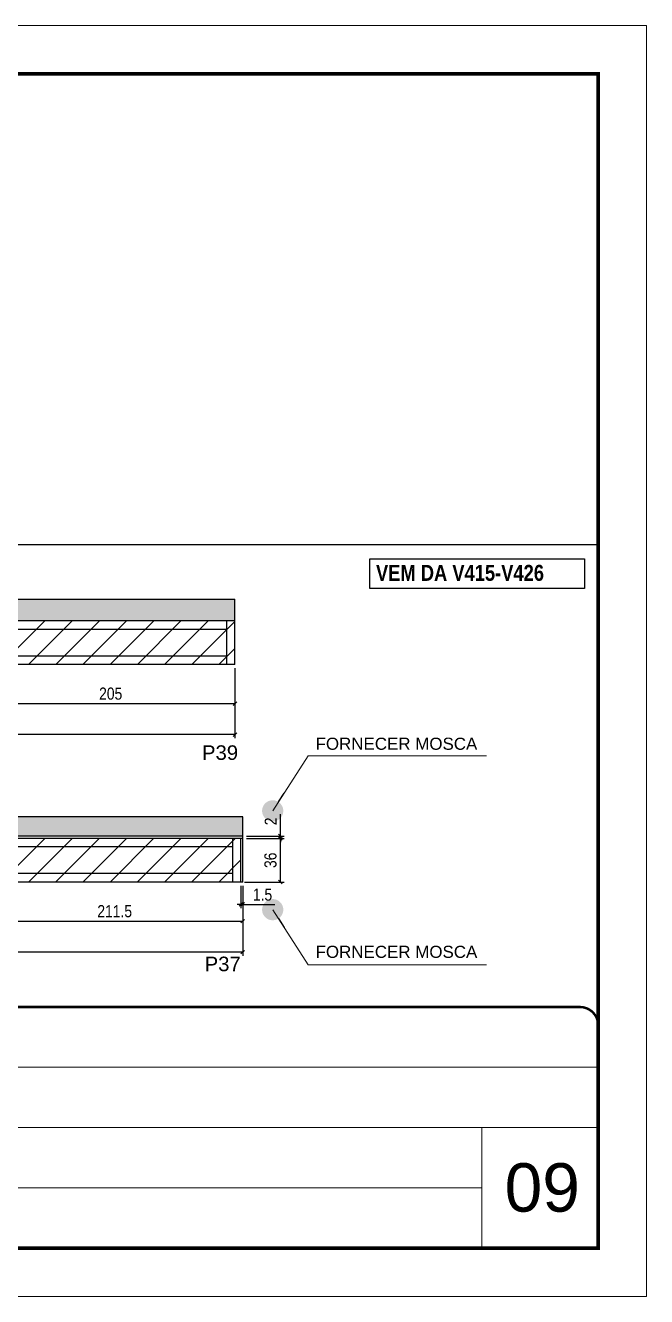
# Model space of a CAD drawing. Extents: x 3309 to 9563, y -2522 to 14608.
# Drawn here: x 4282 to 4794, y 11261 to 12311 of the extents above; entities that cross this region are included whole.
import ezdxf

# ---------------------------------------------------------------- set-up
doc = ezdxf.new("R2010")
doc.units = 0
doc.header["$PDMODE"] = 35
doc.header["$PDSIZE"] = -10
doc.linetypes.add('CONTINUO', pattern=[0])
doc.linetypes.add('DASHED', pattern=[0.75, 0.5, -0.25])
for name, color, linetype in [('5', 5, 'Continuous'), ('COTA', 241, 'Continuous'), ('NOMENCLATURA', 7, 'Continuous'), ('Painéis', 200, 'Continuous'), ('SARR_2.2x7', 40, 'Continuous')]:
    doc.layers.add(name, color=color, linetype=linetype)
for name, color, linetype, lineweight in [('CARIMBO', 255, 'Continuous', 9), ('Folhas', 255, 'Continuous', 9), ('Hachura', 251, 'Continuous', 9), ('SARRAFO DE PRESSAO', 251, 'DASHED', 9)]:
    doc.layers.add(name, color=color, linetype=linetype, lineweight=lineweight)
doc.styles.add('ARIAL', font='arial.ttf')
doc.styles.add('COTA TECNICA', font='techl___.ttf', dxfattribs={"height": 10})
doc.styles.get("Standard").update_dxf_attribs({"font": 'arial.ttf'})
doc.styles.add('TECNICA', font='techb___.ttf', dxfattribs={"height": 10})
doc.dimstyles.new('3x', dxfattribs={"dimtxt": 10, "dimasz": 5, "dimexe": 7, "dimexo": 5, "dimgap": 4, "dimtad": 1, "dimdec": 4, "dimlfac": 0.333333, "dimdsep": 46, "dimtxsty": 'Standard', "dimblk": 'DOT', "dimcen": 0.09, "dimclrd": 1, "dimclre": 1, "dimclrt": 2, "dimadec": 0, "dimazin": 2, "dimtfac": 1, "dimtdec": 4, "dimtmove": 0, "dimatfit": 3, "dimldrblk": 'DOT', "dimfxl": 1, "dimtolj": 1, "dimtzin": 0, "dimlwd": 9, "dimlwe": 9, "dimarcsym": 0})
doc.dimstyles.new('PAINEL', dxfattribs={"dimtxt": 10, "dimasz": 3, "dimexe": 3, "dimexo": 3, "dimgap": 3, "dimtad": 1, "dimdec": 1, "dimzin": 12, "dimdsep": 46, "dimtxsty": 'COTA TECNICA', "dimblk1": 'OBLIQUE', "dimblk2": 'OBLIQUE', "dimsah": 1, "dimcen": 0.9, "dimclrd": 4, "dimclre": 4, "dimclrt": 240, "dimadec": 1, "dimazin": 3, "dimtfac": 1, "dimtdec": 1, "dimtmove": 0, "dimatfit": 3, "dimfxl": 1, "dimtolj": 1, "dimtzin": 12, "dimarcsym": 0})

# ---------------------------------------------------------------- blocks, each defined once
blk = doc.blocks.new('9999999999')
at = {"color": 30, "linetype": 'CONTINUO'}
for p, q in [((98564.6, 34379.6), (99584, 34379.6)), ((98564.6, 34329.8), (99488, 34329.8)), ((99584, 34329.8), (99488, 34329.8)), ((99488, 34329.8), (99488, 34230.2)), ((98564.6, 34280), (99488, 34280))]:
    blk.add_line(p, q, dxfattribs=at)
at = {"color": 30, "linetype": 'CONTINUO', "const_width": 2}
blk.add_lwpolyline([(99584, 34230.2), (99584, 34414.4, 0.414214), (99569, 34429.4), (98229, 34429.4, 0.414214), (98214, 34414.4), (98214, 34245.2, 0.414214), (98229, 34230.2), (99584, 34230.2)], format="xyb", dxfattribs=at)
at = {"layer": 'Folhas'}
blk.add_lwpolyline([(98139, 34190.2), (99624, 34190.2), (99624, 35240.2), (98139, 35240.2)], close=True, dxfattribs=at)
at = {"layer": 'Folhas', "color": 30, "const_width": 3}
blk.add_lwpolyline([(98214, 34230.2), (99584, 34230.2), (99584, 35200.2), (98214, 35200.2)], close=True, dxfattribs=at)
blk = doc.blocks.new('_Oblique')
at = {"color": 0, "linetype": 'ByBlock', "lineweight": -2}
blk.add_line((-0.5, -0.5), (0.5, 0.5), dxfattribs=at)
blk = doc.blocks.new('*D1384')
at = {"layer": 'COTA', "color": 4, "lineweight": -2, "transparency": 16777216}
for p, q in [((4249.6, 11779.8), (4249.6, 11747.5)), ((4454.6, 11779.8), (4454.6, 11747.5)), ((4249.6, 11750.5), (4454.6, 11750.5))]:
    blk.add_line(p, q, dxfattribs=at)
at = {"layer": 'Defpoints', "color": 0, "transparency": 16777216}
for p in [(4249.6, 11782.8, 0), (4454.6, 11782.8, 0), (4454.6, 11750.5)]:
    blk.add_point(p, dxfattribs=at)
at = {"layer": 'COTA', "color": 4, "lineweight": -2, "transparency": 16777216, "xscale": 3, "yscale": 3, "zscale": 3, "rotation": 180}
blk.add_blockref('_Oblique', (4249.6, 11750.5), dxfattribs=at)
at = {"layer": 'COTA', "color": 4, "lineweight": -2, "transparency": 16777216, "xscale": 3, "yscale": 3, "zscale": 3}
blk.add_blockref('_Oblique', (4454.6, 11750.5), dxfattribs=at)
at = {"layer": 'COTA', "color": 240, "transparency": 16777216, "insert": (4352.1, 11758.7), "char_height": 10, "attachment_point": 5, "style": 'COTA TECNICA'}
blk.add_mtext('\\A1;205', dxfattribs=at)
blk = doc.blocks.new('*D1405')
at = {"layer": 'COTA', "color": 4, "lineweight": -2, "transparency": 16777216}
for p, q in [((3761.6, 11779.8), (3761.6, 11721.9)), ((4454.6, 11779.8), (4454.6, 11721.9)), ((4454.6, 11724.9), (3761.6, 11724.9))]:
    blk.add_line(p, q, dxfattribs=at)
at = {"layer": 'Defpoints', "color": 0, "transparency": 16777216}
for p in [(3761.6, 11782.8, 0), (4454.6, 11782.8, 0), (3761.6, 11724.9)]:
    blk.add_point(p, dxfattribs=at)
at = {"layer": 'COTA', "color": 4, "lineweight": -2, "transparency": 16777216, "xscale": 3, "yscale": 3, "zscale": 3, "rotation": 180}
blk.add_blockref('_Oblique', (3761.6, 11724.9), dxfattribs=at)
at = {"layer": 'COTA', "color": 4, "lineweight": -2, "transparency": 16777216, "xscale": 3, "yscale": 3, "zscale": 3}
blk.add_blockref('_Oblique', (4454.6, 11724.9), dxfattribs=at)
at = {"layer": 'COTA', "color": 240, "transparency": 16777216, "insert": (4108.1, 11733.1), "char_height": 10, "attachment_point": 5, "style": 'COTA TECNICA'}
blk.add_mtext('\\A1;693', dxfattribs=at)
blk = doc.blocks.new('*D1389')
at = {"layer": 'COTA', "color": 4, "lineweight": -2, "transparency": 16777216}
for p, q in [((4249.6, 11600.1), (4249.6, 11567.8)), ((4461.1, 11600.1), (4461.1, 11567.8)), ((4249.6, 11570.8), (4461.1, 11570.8))]:
    blk.add_line(p, q, dxfattribs=at)
at = {"layer": 'Defpoints', "color": 0, "transparency": 16777216}
for p in [(4249.6, 11603.1, 0), (4461.1, 11603.1, 0), (4461.1, 11570.8)]:
    blk.add_point(p, dxfattribs=at)
at = {"layer": 'COTA', "color": 4, "lineweight": -2, "transparency": 16777216, "xscale": 3, "yscale": 3, "zscale": 3, "rotation": 180}
blk.add_blockref('_Oblique', (4249.6, 11570.8), dxfattribs=at)
at = {"layer": 'COTA', "color": 4, "lineweight": -2, "transparency": 16777216, "xscale": 3, "yscale": 3, "zscale": 3}
blk.add_blockref('_Oblique', (4461.1, 11570.8), dxfattribs=at)
at = {"layer": 'COTA', "color": 240, "transparency": 16777216, "insert": (4355.4, 11579), "char_height": 10, "attachment_point": 5, "style": 'COTA TECNICA'}
blk.add_mtext('\\A1;211.5', dxfattribs=at)
blk = doc.blocks.new('*D1415')
at = {"layer": 'COTA', "color": 4, "lineweight": -2, "transparency": 16777216}
for p, q in [((3760.1, 11600.1), (3760.1, 11542.2)), ((4461.1, 11600.1), (4461.1, 11542.2)), ((4461.1, 11545.2), (3760.1, 11545.2))]:
    blk.add_line(p, q, dxfattribs=at)
at = {"layer": 'Defpoints', "color": 0, "transparency": 16777216}
for p in [(3760.1, 11603.1, 0), (4461.1, 11603.1, 0), (3760.1, 11545.2)]:
    blk.add_point(p, dxfattribs=at)
at = {"layer": 'COTA', "color": 4, "lineweight": -2, "transparency": 16777216, "xscale": 3, "yscale": 3, "zscale": 3, "rotation": 180}
blk.add_blockref('_Oblique', (3760.1, 11545.2), dxfattribs=at)
at = {"layer": 'COTA', "color": 4, "lineweight": -2, "transparency": 16777216, "xscale": 3, "yscale": 3, "zscale": 3}
blk.add_blockref('_Oblique', (4461.1, 11545.2), dxfattribs=at)
at = {"layer": 'COTA', "color": 240, "transparency": 16777216, "insert": (4110.6, 11553.3), "char_height": 10, "attachment_point": 5, "style": 'COTA TECNICA'}
blk.add_mtext('\\A1;701', dxfattribs=at)
blk = doc.blocks.new('*D1390')
at = {"layer": 'COTA', "color": 4, "lineweight": -2, "transparency": 16777216}
for p, q in [((4459.6, 11600.1), (4459.6, 11581.6)), ((4461.1, 11600.1), (4461.1, 11581.6)), ((4459.6, 11584.6), (4456.6, 11584.6)), ((4459.6, 11584.6), (4461.1, 11584.6)), ((4461.1, 11584.6), (4487.6, 11584.6))]:
    blk.add_line(p, q, dxfattribs=at)
at = {"layer": 'Defpoints', "color": 0, "transparency": 16777216}
for p in [(4459.6, 11603.1), (4461.1, 11603.1), (4461.1, 11584.6)]:
    blk.add_point(p, dxfattribs=at)
at = {"layer": 'COTA', "color": 4, "lineweight": -2, "transparency": 16777216, "xscale": 3, "yscale": 3, "zscale": 3}
blk.add_blockref('_Oblique', (4459.6, 11584.6), dxfattribs=at)
at = {"layer": 'COTA', "color": 4, "lineweight": -2, "transparency": 16777216, "xscale": 3, "yscale": 3, "zscale": 3, "rotation": 180}
blk.add_blockref('_Oblique', (4461.1, 11584.6), dxfattribs=at)
at = {"layer": 'COTA', "color": 240, "transparency": 16777216, "insert": (4477.4, 11592.7), "char_height": 10, "attachment_point": 5, "style": 'COTA TECNICA'}
blk.add_mtext('\\A1;1.5', dxfattribs=at)
blk = doc.blocks.new('*D1409')
at = {"layer": 'COTA', "color": 4, "lineweight": -2, "transparency": 16777216}
for p, q in [((4464.1, 11639.1), (4495.2, 11639.1)), ((4492.2, 11603.1), (4492.2, 11639.1)), ((4462.6, 11603.1), (4495.2, 11603.1))]:
    blk.add_line(p, q, dxfattribs=at)
at = {"layer": 'Defpoints', "color": 0, "transparency": 16777216}
for p in [(4461.1, 11639.1), (4492.2, 11639.1), (4459.6, 11603.1)]:
    blk.add_point(p, dxfattribs=at)
at = {"layer": 'COTA', "color": 4, "lineweight": -2, "transparency": 16777216, "xscale": 3, "yscale": 3, "zscale": 3}
for p, rotation in [((4492.2, 11639.1), 90), ((4492.2, 11603.1), 270)]:
    blk.add_blockref('_Oblique', p, dxfattribs=dict(at, rotation=rotation))
at = {"layer": 'COTA', "color": 240, "transparency": 16777216, "insert": (4484, 11621.1), "char_height": 10, "attachment_point": 5, "rotation": 90, "style": 'COTA TECNICA'}
blk.add_mtext('\\A1;36', dxfattribs=at)
blk = doc.blocks.new('*D1410')
at = {"layer": 'COTA', "color": 4, "lineweight": -2, "transparency": 16777216}
for p, q in [((4492.2, 11641.1), (4492.2, 11659.2)), ((4464.1, 11641.1), (4495.2, 11641.1)), ((4464.1, 11639.1), (4495.2, 11639.1)), ((4492.2, 11639.1), (4492.2, 11641.1)), ((4492.2, 11639.1), (4492.2, 11636.1))]:
    blk.add_line(p, q, dxfattribs=at)
at = {"layer": 'Defpoints', "color": 0, "transparency": 16777216}
for p in [(4461.1, 11641.1), (4461.1, 11639.1), (4492.2, 11641.1)]:
    blk.add_point(p, dxfattribs=at)
at = {"layer": 'COTA', "color": 4, "lineweight": -2, "transparency": 16777216, "xscale": 3, "yscale": 3, "zscale": 3}
for p, rotation in [((4492.2, 11641.1), 270), ((4492.2, 11639.1), 90)]:
    blk.add_blockref('_Oblique', p, dxfattribs=dict(at, rotation=rotation))
at = {"layer": 'COTA', "color": 240, "transparency": 16777216, "insert": (4484.2, 11653.2), "char_height": 10, "attachment_point": 5, "rotation": 90, "style": 'COTA TECNICA'}
blk.add_mtext('\\A1;2', dxfattribs=at)
blk = doc.blocks.new('_Dot')
at = {"color": 0, "linetype": 'ByBlock', "lineweight": -2}
blk.add_line((-0.5, 0), (-1, 0), dxfattribs=at)
at = {"color": 0, "linetype": 'ByBlock', "const_width": 0.5}
blk.add_lwpolyline([(-0.25, 0, 1), (0.25, 0, 1)], format="xyb", close=True, dxfattribs=at)

msp = doc.modelspace()

# ---------------------------------------------------------------- hatches: boundary and pattern name
at = {"layer": 'COTA'}
h = msp.add_hatch(dxfattribs=at)
h.set_pattern_fill('AR-CONC', color=256, scale=0.03)
h.set_pattern_definition([(50, (19.512, 2282.4833), (5.46554, -0.4781726), [0.5715, -6.2865]), (355, (19.512, 2282.483), (-1.0573026, 5.7317054), [0.4572, -5.0292175]), (100.451445, (19.9676, 2282.4434), (4.4082374, 5.2535326), [0.4857003, -5.3427073]), (46.1842, (19.512, 2284.007), (8.1323712, -1.26127), [0.85725, -9.42975]), (96.63556, (20.19, 2283.902), (7.122124, 7.422784), [0.728551, -8.014068]), (351.18415, (19.512, 2284.007), (7.122124, 7.422784), [0.685799, -7.543792]), (21, (20.274, 2283.6263), (4.5484317, -3.067956), [0.5715, -6.2865]), (326, (20.274, 2283.626), (1.854061, 5.525639), [0.4572, -5.0292]), (71.451445, (20.653, 2283.3706), (6.4024926, 2.457683), [0.4857003, -5.342698]), (37.5, (19.5122, 2282.4833), (0.0926581, 2.53665117), [0, -4.96824, 0, -5.1054, 0, -5.04825]), (7.5, (19.5122, 2282.4833), (2.0045899, 3.00541724), [0, -2.91084, 0, -4.85394, 0, -1.92405]), (327.5, (17.813, 2282.4833), (4.06771786, -0.17186232), [0, -1.905, 0, -5.9436, 0, -7.8867]), (317.5, (17.051, 2282.4833), (4.4438754, 0.7627947), [0, -2.4765, 0, -3.94716, 0, -5.6007])])
h.paths.add_polyline_path([(4454.62, 11818.8), (4454.62, 11836.8), (3761.62, 11836.8), (3761.62, 11818.8)])
h = msp.add_hatch(dxfattribs=at)
h.set_pattern_fill('AR-CONC', color=256, scale=0.03)
h.paths.add_polyline_path([(4461.12, 11657.11), (3760.12, 11657.11), (3760.12, 11641.11), (4461.12, 11641.11)])
at = {"layer": 'Hachura', "linetype": 'ByBlock'}
h = msp.add_hatch(dxfattribs=at)
h.set_pattern_fill('ANSI31', color=256, scale=5)
h.paths.add_polyline_path([(4005.62, 11818.8), (3761.62, 11818.8), (3761.62, 11782.8), (4005.62, 11782.8)])
h.paths.add_polyline_path([(4249.62, 11818.8), (4005.62, 11818.8), (4005.62, 11782.8), (4249.62, 11782.8)])
h.paths.add_polyline_path([(4454.62, 11818.8), (4249.62, 11818.8), (4249.62, 11782.8), (4454.62, 11782.8)])
h = msp.add_hatch(dxfattribs=at)
h.set_pattern_fill('ANSI31', color=256, scale=5)
h.paths.add_polyline_path([(4005.62, 11639.11), (3761.62, 11639.11), (3761.62, 11603.11), (4005.62, 11603.11)])
h.paths.add_polyline_path([(4249.62, 11639.11), (4005.62, 11639.11), (4005.62, 11603.11), (4249.62, 11603.11)])
h.paths.add_polyline_path([(4459.62, 11639.11), (4249.62, 11639.11), (4249.62, 11603.11), (4459.62, 11603.11)])

# ---------------------------------------------------------------- linework, layer by layer
at = {"layer": 'COTA'}
for p, q in [((3384.37, 11882.04), (4754.37, 11882.04)), ((3761.62, 11836.8), (4454.62, 11836.8)), ((4454.62, 11818.8), (4454.62, 11836.8)), ((4461.12, 11657.11), (3760.12, 11657.11)), ((4461.12, 11641.11), (4461.12, 11657.11))]:
    msp.add_line(p, q, dxfattribs=at)
at = {"layer": 'NOMENCLATURA'}
msp.add_lwpolyline([(4566.06, 11870.22), (4743.05, 11870.22), (4743.05, 11845.65), (4566.06, 11845.65)], close=True, dxfattribs=at)
at = {"layer": 'Painéis', "linetype": 'ByBlock'}
for p, q in [((4454.62, 11818.8), (3761.62, 11818.8)), ((4454.62, 11782.8), (4454.62, 11818.8)), ((4454.62, 11782.8), (3761.62, 11782.8)), ((4461.12, 11641.11), (3760.12, 11641.11)), ((4461.12, 11639.11), (3760.12, 11639.11)), ((4459.62, 11603.11), (4459.62, 11639.11)), ((4461.12, 11603.11), (4461.12, 11641.11)), ((4461.12, 11603.11), (3760.12, 11603.11))]:
    msp.add_line(p, q, dxfattribs=at)
at = {"layer": 'SARR_2.2x7', "linetype": 'Continuous'}
for p, q in [((4447.62, 11818.8), (4447.62, 11782.8)), ((4447.62, 11811.8), (4249.62, 11811.8)), ((4447.62, 11789.8), (4249.62, 11789.8)), ((4452.62, 11639.11), (4452.62, 11603.11)), ((4452.62, 11632.11), (4249.62, 11632.11)), ((4452.62, 11610.11), (4249.62, 11610.11))]:
    msp.add_line(p, q, dxfattribs=at)

# ---------------------------------------------------------------- block references
at = {"layer": 'SARRAFO DE PRESSAO', "color": 6, "linetype": 'ByBlock'}
msp.add_blockref('9999999999', (-94829.61, -22929.5), dxfattribs=at)

# ---------------------------------------------------------------- texts
at = {"layer": '5', "linetype": 'Continuous'}
for s, rotation, p in [('P39', 0.00004, (4427.44, 11704.04)), ('P37', 359.99996, (4429.63, 11529.48))]:
    msp.add_text(s, height=12, rotation=rotation, dxfattribs=at).set_placement(p)
at = {"layer": 'CARIMBO', "style": 'ARIAL'}
for s, height, p in [('FORNECER MOSCA', 10, (4521.2, 11712.37)), ('FORNECER MOSCA', 10, (4521.2, 11540.49)), ('09', 40, (4677.23, 11330.85))]:
    msp.add_text(s, height=height, dxfattribs=at).set_placement(p)
at = {"layer": 'NOMENCLATURA', "style": 'TECNICA'}
msp.add_text('VEM DA V415-V426', height=13.2, dxfattribs=at).set_placement((4571.07, 11851.92))

# ---------------------------------------------------------------- dimensions: what is measured, and where the dimension line sits
at = {"layer": 'COTA'}
for base, p1, p2, picture, middle in [((3761.62, 11724.88, 0), (4454.62, 11782.8), (3761.62, 11782.8), '*D1405', (4108.12, 11733.13, 0)), ((4454.62, 11750.54, 0), (4249.62, 11782.8), (4454.62, 11782.8), '*D1384', (4352.12, 11758.65, 0)), ((3760.12, 11545.19, 0), (4461.12, 11603.11), (3760.12, 11603.11), '*D1415', (4110.62, 11553.29, 0)), ((4461.12, 11570.85, 0), (4249.62, 11603.11), (4461.12, 11603.11), '*D1389', (4355.37, 11578.96, 0))]:
    dim = msp.add_linear_dim(base=base, p1=p1, p2=p2, dimstyle='PAINEL', dxfattribs=at)
    dim.commit()
    dim.dimension.update_dxf_attribs({"geometry": picture, "text_midpoint": middle})
for base, p1, p2, angle, picture, middle in [((4492.18, 11641.11), (4461.12, 11639.11), (4461.12, 11641.11), 90, '*D1410', (4484.18, 11653.16)), ((4492.18, 11639.11), (4459.62, 11603.11), (4461.12, 11639.11), 90, '*D1409', (4483.96, 11621.11)), ((4461.12, 11584.59), (4459.62, 11603.11), (4461.12, 11603.11), 180, '*D1390', (4477.37, 11592.7))]:
    dim = msp.add_linear_dim(base=base, p1=p1, p2=p2, angle=angle, dimstyle='PAINEL', dxfattribs=at)
    dim.commit()
    dim.dimension.update_dxf_attribs({"geometry": picture, "text_midpoint": middle})

# ---------------------------------------------------------------- leaders
at = {"layer": 'Hachura'}
for points in [[(4485.81, 11661.92), (4515.17, 11707.37), (4662.28, 11707.37)], [(4485.81, 11580.29), (4515.17, 11534.84), (4662.28, 11534.84)]]:
    msp.add_leader(points, dimstyle='3x', override={"dimasz": 17.5, "dimtad": 0}, dxfattribs=at)

doc.saveas('drawing.dxf')
